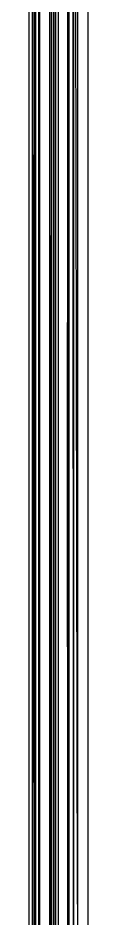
# Model space of a CAD drawing. Header units: inches. Extents: x 13 to 4610, y 7 to 3258.
# Drawn here: x 1188.7 to 1193.1, y 936.8 to 1004.5 of the extents above; entities that cross this region are included whole.
import ezdxf

# ---------------------------------------------------------------- set-up
doc = ezdxf.new("R2010")
doc.units = ezdxf.units.IN
doc.header["$MEASUREMENT"] = 0

msp = doc.modelspace()

# ---------------------------------------------------------------- linework, layer by layer
for p, q in [((1188.72, 907.155), (1188.72, 1136.966)), ((1190.25, 1136.966), (1190.25, 895.663)), ((1190.567, 907.155), (1190.567, 1136.966)), ((1190.681, 1136.966), (1190.681, 907.155)), ((1190.72, 907.155), (1190.72, 1136.966)), ((1190.901, 1136.966), (1190.897, 907.155)), ((1191.589, 1136.966), (1191.589, 957.239)), ((1191.589, 957.239), (1191.705, 1136.956)), ((1191.705, 1136.956), (1191.705, 927.189)), ((1192.339, 1136.966), (1192.339, 937.939)), ((1193.12, 1137.017), (1193.12, 896.189)), ((1192.045, 927.189), (1192.009, 1128.451)), ((1189.12, 1115.476), (1189.12, 907.155)), ((1192.339, 937.939), (1192.045, 1107.245)), ((1192.045, 1107.245), (1192.045, 927.189)), ((1190.291, 925.888), (1190.291, 1098.812)), ((1189.196, 1094.765), (1189.196, 907.155)), ((1190.383, 1062.784), (1190.383, 995.703)), ((1189.12, 907.155), (1188.967, 1058.798)), ((1188.967, 907.155), (1188.967, 1058.798)), ((1190.439, 1040.484), (1190.383, 995.703)), ((1189.424, 1033.411), (1189.424, 907.155)), ((1189.5, 1012.959), (1189.5, 907.155)), ((1190.383, 995.703), (1190.291, 925.888)), ((1190.383, 995.703), (1190.383, 907.155)), ((1191.589, 957.239), (1191.589, 927.189)), ((1192.339, 937.939), (1192.339, 927.189))]:
    msp.add_line(p, q)

doc.saveas('drawing.dxf')
